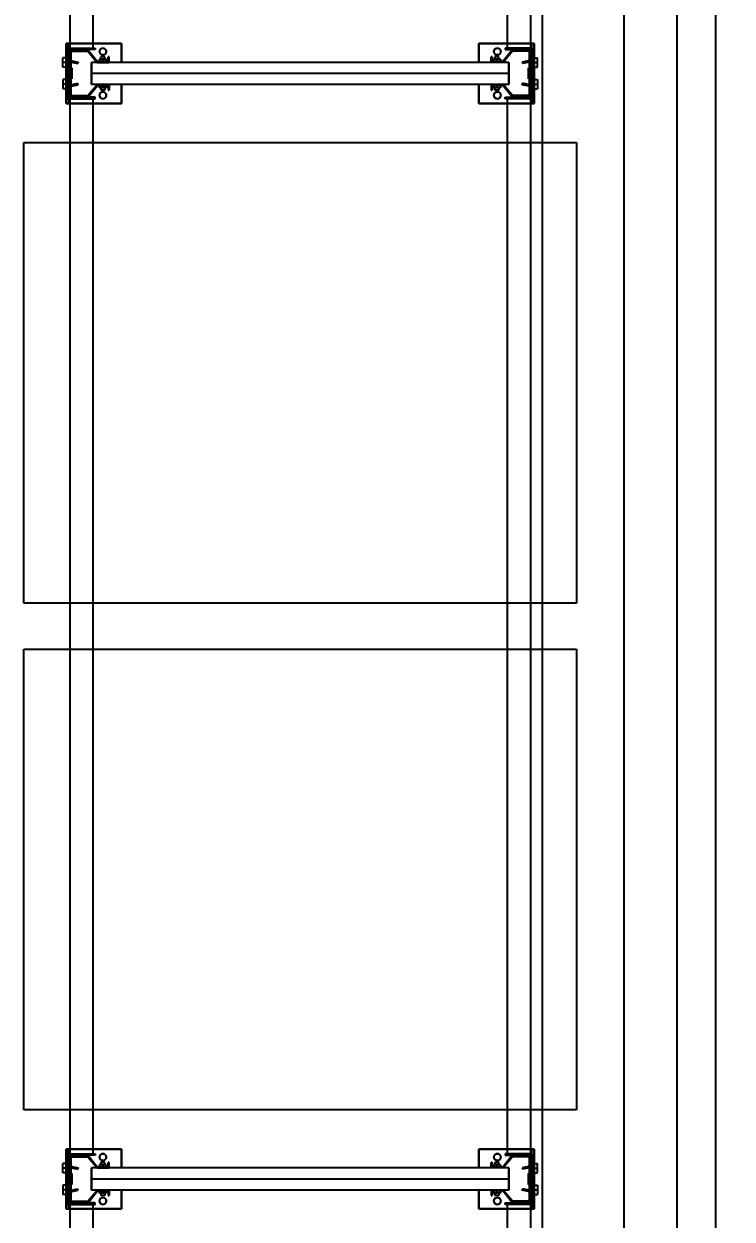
# Model space of a CAD drawing. Header units: metres. Extents: x 0 to 8715937, y -236336 to 216.
# Drawn here: x 169.522 to 171.06, y 58.611 to 61.206 of the extents above; entities that cross this region are included whole.
import ezdxf

# ---------------------------------------------------------------- set-up
doc = ezdxf.new("R2010")
doc.units = ezdxf.units.M
doc.header["$MEASUREMENT"] = 0
doc.header["$PDMODE"] = 3
doc.linetypes.add('ACAD_ISO10W100', pattern=[18, 12, -3, 0, -3])
for name, color, linetype in [('0-BLOCK-ARQUITECTURA', 7, 'Continuous'), ('0-BLOCK-EQUIPAMIENTO', 7, 'Continuous'), ('0-BLOCK-ESTRUCTURA', 7, 'Continuous'), ('AAA BAST', 5, 'Continuous'), ('AAA COTAS', 7, 'Continuous'), ('AAA LARG', 1, 'Continuous'), ('AAA PALLETS', 7, 'Continuous'), ('COTAS INTERIORES', 2, 'Continuous'), ('EJES', 251, 'ACAD_ISO10W100'), ('MURO', 4, 'Continuous')]:
    doc.layers.add(name, color=color, linetype=linetype)
doc.styles.add('AR', font='arial.ttf')
doc.dimstyles.new('CotaLoc0', dxfattribs={"dimtxt": 0.23, "dimasz": 0.18, "dimexe": 0.12, "dimexo": 0.37, "dimgap": 0.07, "dimtad": 1, "dimzin": 0, "dimdsep": 46, "dimtxsty": 'AR', "dimcen": 0.9, "dimclrd": 251, "dimclre": 251, "dimadec": 0, "dimazin": 0, "dimtfac": 1, "dimtofl": 0, "dimtmove": 1, "dimatfit": 3, "dimfxl": 0.18, "dimtolj": 1, "dimtzin": 0, "dimarcsym": 1})

# ---------------------------------------------------------------- blocks, each defined once
blk = doc.blocks.new('DPM-ARQUITECTURA')
at = {"layer": 'MURO', "ltscale": 0.1}
for p, q in [((83.1051, 69.1584), (83.1051, 48.0293)), ((83.3051, 52.2293), (83.3051, 69.1584))]:
    blk.add_line(p, q, dxfattribs=at)
blk = doc.blocks.new('DPM-ESTRUCTURA')
at = {"layer": 'EJES', "ltscale": 0.4}
blk.add_line((82.9278, 113.1801), (82.9278, 41.5801), dxfattribs=at)
blk = doc.blocks.new('1A MODULO SIMPLE')
at = {"layer": 'AAA BAST'}
for points in [[(-2.1307, 1.015), (-2.1307, 1.017), (-2.1407, 1.017), (-2.1407, 1.04), (-2.1167, 1.06), (-2.1167, 1.1), (-2.1567, 1.1), (-2.1567, 1.098), (-2.1767, 1.098), (-2.1767, 1.1), (-2.2167, 1.1), (-2.2167, 1.06), (-2.1927, 1.04), (-2.1927, 1.017), (-2.2027, 1.017), (-2.2027, 1.015), (-2.1907, 1.015), (-2.1907, 1.0409), (-2.2147, 1.0609), (-2.2147, 1.098), (-2.1787, 1.098), (-2.1787, 1.096), (-2.1547, 1.096), (-2.1547, 1.098), (-2.1187, 1.098), (-2.1187, 1.0609), (-2.1427, 1.0409), (-2.1427, 1.015)], [(0.1973, 1.015), (0.1973, 1.017), (0.2073, 1.017), (0.2073, 1.04), (0.1833, 1.06), (0.1833, 1.1), (0.2233, 1.1), (0.2233, 1.098), (0.2433, 1.098), (0.2433, 1.1), (0.2833, 1.1), (0.2833, 1.06), (0.2593, 1.04), (0.2593, 1.017), (0.2693, 1.017), (0.2693, 1.015), (0.2573, 1.015), (0.2573, 1.0409), (0.2813, 1.0609), (0.2813, 1.098), (0.2453, 1.098), (0.2453, 1.096), (0.2213, 1.096), (0.2213, 1.098), (0.1853, 1.098), (0.1853, 1.0609), (0.2093, 1.0409), (0.2093, 1.015)], [(-2.1307, 0.185), (-2.1307, 0.183), (-2.1407, 0.183), (-2.1407, 0.16), (-2.1167, 0.14), (-2.1167, 0.1), (-2.1567, 0.1), (-2.1567, 0.102), (-2.1767, 0.102), (-2.1767, 0.1), (-2.2167, 0.1), (-2.2167, 0.14), (-2.1927, 0.16), (-2.1927, 0.183), (-2.2027, 0.183), (-2.2027, 0.185), (-2.1907, 0.185), (-2.1907, 0.1591), (-2.2147, 0.1391), (-2.2147, 0.102), (-2.1787, 0.102), (-2.1787, 0.104), (-2.1547, 0.104), (-2.1547, 0.102), (-2.1187, 0.102), (-2.1187, 0.1391), (-2.1427, 0.1591), (-2.1427, 0.185)], [(0.1973, 0.185), (0.1973, 0.183), (0.2073, 0.183), (0.2073, 0.16), (0.1833, 0.14), (0.1833, 0.1), (0.2233, 0.1), (0.2233, 0.102), (0.2433, 0.102), (0.2433, 0.1), (0.2833, 0.1), (0.2833, 0.14), (0.2593, 0.16), (0.2593, 0.183), (0.2693, 0.183), (0.2693, 0.185), (0.2573, 0.185), (0.2573, 0.1591), (0.2813, 0.1391), (0.2813, 0.102), (0.2453, 0.102), (0.2453, 0.104), (0.2213, 0.104), (0.2213, 0.102), (0.1853, 0.102), (0.1853, 0.1391), (0.2093, 0.1591), (0.2093, 0.185)]]:
    blk.add_hatch(color=251, dxfattribs=at).paths.add_polyline_path(points)
at = {"layer": 'AAA BAST', "color": 251}
for p, q in [((-2.2167, 1.1082), (-2.2317, 1.1082)), ((-2.2317, 1.1082), (-2.2317, 0.9882)), ((-2.2167, 1.1032), (-2.2317, 1.1032)), ((-2.1167, 1.1082), (-2.2167, 1.1082)), ((-2.2167, 1.1082), (-2.2167, 1.1032)), ((-2.2167, 1.1032), (-2.1167, 1.1032)), ((-2.1767, 1.1), (-2.2167, 1.1)), ((-2.2167, 1.1), (-2.2167, 1.06)), ((-2.2147, 1.098), (-2.2147, 1.0609)), ((-2.1787, 1.098), (-2.2147, 1.098)), ((-2.2067, 1.1), (-2.2067, 1.1032)), ((-2.2067, 1.1032), (-2.1737, 1.1032)), ((-2.1802, 1.1152), (-2.2002, 1.1152)), ((-2.2002, 1.1082), (-2.2002, 1.1152)), ((-2.1902, 1.1082), (-2.1902, 1.1152)), ((-2.1802, 1.1082), (-2.1802, 1.1152)), ((-2.1787, 1.098), (-2.1787, 1.096)), ((-2.1547, 1.096), (-2.1787, 1.096)), ((-2.1767, 1.1), (-2.1767, 1.098)), ((-2.1767, 1.1), (-2.1737, 1.1)), ((-2.1567, 1.098), (-2.1767, 1.098)), ((-2.1737, 1.1), (-2.1737, 1.1032)), ((-2.1597, 1.1), (-2.1597, 1.1032)), ((-2.1567, 1.1), (-2.1597, 1.1)), ((-2.1167, 1.1), (-2.1567, 1.1)), ((-2.1567, 1.1), (-2.1567, 1.098)), ((-2.1187, 1.098), (-2.1547, 1.098)), ((-2.1547, 1.098), (-2.1547, 1.096)), ((-2.1532, 1.1152), (-2.1332, 1.1152)), ((-2.1532, 1.1082), (-2.1532, 1.1152)), ((-2.1432, 1.1082), (-2.1432, 1.1152)), ((-2.1332, 1.1082), (-2.1332, 1.1152)), ((-2.1267, 1.1), (-2.1267, 1.1032)), ((-2.1187, 1.098), (-2.1187, 1.0609)), ((-2.1167, 1.1032), (-2.1167, 1.1082)), ((-2.1017, 1.1082), (-2.1167, 1.1082)), ((-2.1167, 1.1032), (-2.1017, 1.1032)), ((-2.1167, 1.1), (-2.1167, 1.06)), ((-2.1017, 0.9882), (-2.1017, 1.1082)), ((0.1683, 0.9882), (0.1683, 1.1082)), ((0.1683, 1.1082), (0.1833, 1.1082)), ((0.1833, 1.1032), (0.1683, 1.1032)), ((0.1833, 1.1032), (0.1833, 1.1082)), ((0.1833, 1.1082), (0.2833, 1.1082)), ((0.2833, 1.1032), (0.1833, 1.1032)), ((0.1833, 1.1), (0.2233, 1.1)), ((0.1833, 1.1), (0.1833, 1.06)), ((0.1853, 1.098), (0.1853, 1.0609)), ((0.1853, 1.098), (0.2213, 1.098)), ((0.1933, 1.1), (0.1933, 1.1032)), ((0.2198, 1.1152), (0.1998, 1.1152)), ((0.1998, 1.1082), (0.1998, 1.1152)), ((0.2098, 1.1082), (0.2098, 1.1152)), ((0.2198, 1.1082), (0.2198, 1.1152)), ((0.2213, 1.098), (0.2213, 1.096)), ((0.2213, 1.096), (0.2453, 1.096)), ((0.2233, 1.1), (0.2233, 1.098)), ((0.2233, 1.1), (0.2263, 1.1)), ((0.2233, 1.098), (0.2433, 1.098)), ((0.2263, 1.1), (0.2263, 1.1032)), ((0.2403, 1.1), (0.2403, 1.1032)), ((0.2733, 1.1032), (0.2403, 1.1032)), ((0.2433, 1.1), (0.2403, 1.1)), ((0.2433, 1.1), (0.2833, 1.1)), ((0.2433, 1.1), (0.2433, 1.098)), ((0.2453, 1.098), (0.2813, 1.098)), ((0.2453, 1.098), (0.2453, 1.096)), ((0.2468, 1.1152), (0.2668, 1.1152)), ((0.2468, 1.1082), (0.2468, 1.1152)), ((0.2568, 1.1082), (0.2568, 1.1152)), ((0.2668, 1.1082), (0.2668, 1.1152)), ((0.2733, 1.1), (0.2733, 1.1032)), ((0.2813, 1.098), (0.2813, 1.0609)), ((0.2833, 1.1082), (0.2833, 1.1032)), ((0.2833, 1.1082), (0.2983, 1.1082)), ((0.2833, 1.1032), (0.2983, 1.1032)), ((0.2833, 1.1), (0.2833, 1.06)), ((0.2983, 1.1082), (0.2983, 0.9882)), ((-2.2167, 1.06), (-2.1927, 1.04)), ((-2.2147, 1.0609), (-2.1907, 1.0409)), ((-2.1927, 1.04), (-2.1927, 1.017)), ((-2.1907, 1.053), (-2.1667, 1.053)), ((-2.1907, 0.147), (-2.1907, 1.053)), ((-2.1907, 1.0409), (-2.1907, 1.015)), ((-2.1667, 1.053), (-2.1427, 1.053)), ((-2.1667, 0.147), (-2.1667, 1.053)), ((-2.1187, 1.0609), (-2.1427, 1.0409)), ((-2.1427, 0.147), (-2.1427, 1.053)), ((-2.1427, 1.0409), (-2.1427, 1.015)), ((-2.1167, 1.06), (-2.1407, 1.04)), ((-2.1407, 1.04), (-2.1407, 1.017)), ((0.1833, 1.06), (0.2073, 1.04)), ((0.1853, 1.0609), (0.2093, 1.0409)), ((0.2073, 1.04), (0.2073, 1.017)), ((0.2333, 1.053), (0.2093, 1.053)), ((0.2093, 0.147), (0.2093, 1.053)), ((0.2093, 1.0409), (0.2093, 1.015)), ((0.2573, 1.053), (0.2333, 1.053)), ((0.2333, 0.147), (0.2333, 1.053)), ((0.2813, 1.0609), (0.2573, 1.0409)), ((0.2573, 0.147), (0.2573, 1.053)), ((0.2573, 1.0409), (0.2573, 1.015)), ((0.2833, 1.06), (0.2593, 1.04)), ((0.2593, 1.04), (0.2593, 1.017)), ((-2.1927, 1.017), (-2.2027, 1.017)), ((-2.2027, 1.017), (-2.2027, 1.015)), ((-2.1907, 1.015), (-2.2027, 1.015)), ((-2.1927, 1.036), (-2.1977, 1.036)), ((-2.1977, 1.021), (-2.1977, 1.036)), ((-2.1927, 1.0285), (-2.1977, 1.0285)), ((-2.1927, 1.021), (-2.1977, 1.021)), ((-2.1427, 1.015), (-2.1307, 1.015)), ((-2.1357, 1.036), (-2.1407, 1.036)), ((-2.1407, 1.021), (-2.1407, 1.036)), ((-2.1357, 1.0285), (-2.1407, 1.0285)), ((-2.1357, 1.021), (-2.1407, 1.021)), ((-2.1407, 1.017), (-2.1307, 1.017)), ((-2.1357, 1.021), (-2.1357, 1.036)), ((-2.1357, 1.0328), (-2.1307, 1.0328)), ((-2.1357, 1.0243), (-2.1307, 1.0243)), ((-2.1307, 1.0243), (-2.1307, 1.0328)), ((-2.1307, 1.015), (-2.1307, 1.017)), ((0.2023, 1.0328), (0.1973, 1.0328)), ((0.1973, 1.0243), (0.1973, 1.0328)), ((0.2023, 1.0243), (0.1973, 1.0243)), ((0.2073, 1.017), (0.1973, 1.017)), ((0.1973, 1.015), (0.1973, 1.017)), ((0.2093, 1.015), (0.1973, 1.015)), ((0.2023, 1.036), (0.2073, 1.036)), ((0.2023, 1.021), (0.2023, 1.036)), ((0.2023, 1.0285), (0.2073, 1.0285)), ((0.2023, 1.021), (0.2073, 1.021)), ((0.2073, 1.021), (0.2073, 1.036)), ((0.2573, 1.015), (0.2693, 1.015)), ((0.2593, 1.036), (0.2643, 1.036)), ((0.2593, 1.0285), (0.2643, 1.0285)), ((0.2593, 1.021), (0.2643, 1.021)), ((0.2593, 1.017), (0.2693, 1.017)), ((0.2643, 1.021), (0.2643, 1.036)), ((0.2693, 1.017), (0.2693, 1.015)), ((-2.2317, 0.9882), (-2.1907, 0.9882)), ((-2.1427, 0.9882), (-2.1017, 0.9882)), ((0.2093, 0.9882), (0.1683, 0.9882)), ((0.2983, 0.9882), (0.2573, 0.9882)), ((-2.2317, 0.0918), (-2.2317, 0.2118)), ((-2.2317, 0.2118), (-2.1907, 0.2118)), ((-2.1427, 0.2118), (-2.1017, 0.2118)), ((-2.1017, 0.2118), (-2.1017, 0.0918)), ((0.2093, 0.2118), (0.1683, 0.2118)), ((0.1683, 0.2118), (0.1683, 0.0918)), ((0.2983, 0.2118), (0.2573, 0.2118)), ((0.2983, 0.0918), (0.2983, 0.2118)), ((-2.1907, 0.185), (-2.2027, 0.185)), ((-2.2027, 0.183), (-2.2027, 0.185)), ((-2.1927, 0.183), (-2.2027, 0.183)), ((-2.1927, 0.16), (-2.1927, 0.183)), ((-2.1907, 0.1591), (-2.1907, 0.185)), ((-2.1427, 0.1591), (-2.1427, 0.185)), ((-2.1427, 0.185), (-2.1307, 0.185)), ((-2.1407, 0.16), (-2.1407, 0.183)), ((-2.1407, 0.183), (-2.1307, 0.183)), ((-2.1307, 0.185), (-2.1307, 0.183)), ((0.2093, 0.185), (0.1973, 0.185)), ((0.1973, 0.185), (0.1973, 0.183)), ((0.2073, 0.183), (0.1973, 0.183)), ((0.2073, 0.16), (0.2073, 0.183)), ((0.2093, 0.1591), (0.2093, 0.185)), ((0.2573, 0.1591), (0.2573, 0.185)), ((0.2573, 0.185), (0.2693, 0.185)), ((0.2593, 0.16), (0.2593, 0.183)), ((0.2593, 0.183), (0.2693, 0.183)), ((0.2693, 0.183), (0.2693, 0.185)), ((-2.2167, 0.14), (-2.1927, 0.16)), ((-2.2147, 0.1391), (-2.1907, 0.1591)), ((-2.1927, 0.1801), (-2.1977, 0.1801)), ((-2.1977, 0.1651), (-2.1977, 0.1801)), ((-2.1927, 0.1726), (-2.1977, 0.1726)), ((-2.1927, 0.1651), (-2.1977, 0.1651)), ((-2.1187, 0.1391), (-2.1427, 0.1591)), ((-2.1357, 0.1801), (-2.1407, 0.1801)), ((-2.1407, 0.1651), (-2.1407, 0.1801)), ((-2.1357, 0.1726), (-2.1407, 0.1726)), ((-2.1357, 0.1651), (-2.1407, 0.1651)), ((-2.1167, 0.14), (-2.1407, 0.16)), ((-2.1357, 0.1651), (-2.1357, 0.1801)), ((-2.1357, 0.1768), (-2.1307, 0.1768)), ((-2.1357, 0.1683), (-2.1307, 0.1683)), ((-2.1307, 0.1683), (-2.1307, 0.1768)), ((0.1833, 0.14), (0.2073, 0.16)), ((0.1853, 0.1391), (0.2093, 0.1591)), ((0.2023, 0.1768), (0.1973, 0.1768)), ((0.1973, 0.1683), (0.1973, 0.1768)), ((0.2023, 0.1683), (0.1973, 0.1683)), ((0.2023, 0.1801), (0.2073, 0.1801)), ((0.2023, 0.1651), (0.2023, 0.1801)), ((0.2023, 0.1726), (0.2073, 0.1726)), ((0.2023, 0.1651), (0.2073, 0.1651)), ((0.2073, 0.1651), (0.2073, 0.1801)), ((0.2813, 0.1391), (0.2573, 0.1591)), ((0.2593, 0.1801), (0.2643, 0.1801)), ((0.2593, 0.1726), (0.2643, 0.1726)), ((0.2593, 0.1651), (0.2643, 0.1651)), ((0.2833, 0.14), (0.2593, 0.16)), ((0.2643, 0.1651), (0.2643, 0.1801)), ((-2.2167, 0.1), (-2.2167, 0.14)), ((-2.2147, 0.102), (-2.2147, 0.1391)), ((-2.1907, 0.147), (-2.1667, 0.147)), ((-2.1667, 0.147), (-2.1427, 0.147)), ((-2.1187, 0.102), (-2.1187, 0.1391)), ((-2.1167, 0.1), (-2.1167, 0.14)), ((0.1833, 0.1), (0.1833, 0.14)), ((0.1853, 0.102), (0.1853, 0.1391)), ((0.2333, 0.147), (0.2093, 0.147)), ((0.2573, 0.147), (0.2333, 0.147)), ((0.2813, 0.102), (0.2813, 0.1391)), ((0.2833, 0.1), (0.2833, 0.14)), ((-2.1787, 0.102), (-2.1787, 0.104)), ((-2.1547, 0.104), (-2.1787, 0.104)), ((-2.1547, 0.102), (-2.1547, 0.104)), ((0.2213, 0.102), (0.2213, 0.104)), ((0.2213, 0.104), (0.2453, 0.104)), ((0.2453, 0.102), (0.2453, 0.104)), ((-2.2167, 0.0968), (-2.2317, 0.0968)), ((-2.2167, 0.0918), (-2.2317, 0.0918)), ((-2.1767, 0.1), (-2.2167, 0.1)), ((-2.2167, 0.0968), (-2.1167, 0.0968)), ((-2.2167, 0.0918), (-2.2167, 0.0968)), ((-2.1167, 0.0918), (-2.2167, 0.0918)), ((-2.1787, 0.102), (-2.2147, 0.102)), ((-2.2067, 0.1), (-2.2067, 0.0968)), ((-2.2067, 0.0968), (-2.1737, 0.0968)), ((-2.2002, 0.0918), (-2.2002, 0.0848)), ((-2.1802, 0.0848), (-2.2002, 0.0848)), ((-2.1902, 0.0918), (-2.1902, 0.0848)), ((-2.1802, 0.0918), (-2.1802, 0.0848)), ((-2.1567, 0.102), (-2.1767, 0.102)), ((-2.1767, 0.1), (-2.1767, 0.102)), ((-2.1767, 0.1), (-2.1737, 0.1)), ((-2.1737, 0.1), (-2.1737, 0.0968)), ((-2.1597, 0.1), (-2.1597, 0.0968)), ((-2.1567, 0.1), (-2.1597, 0.1)), ((-2.1567, 0.1), (-2.1567, 0.102)), ((-2.1167, 0.1), (-2.1567, 0.1)), ((-2.1187, 0.102), (-2.1547, 0.102)), ((-2.1532, 0.0918), (-2.1532, 0.0848)), ((-2.1532, 0.0848), (-2.1332, 0.0848)), ((-2.1432, 0.0918), (-2.1432, 0.0848)), ((-2.1332, 0.0918), (-2.1332, 0.0848)), ((-2.1267, 0.1), (-2.1267, 0.0968)), ((-2.1167, 0.0968), (-2.1167, 0.0918)), ((-2.1167, 0.0968), (-2.1017, 0.0968)), ((-2.1017, 0.0918), (-2.1167, 0.0918)), ((0.1833, 0.0968), (0.1683, 0.0968)), ((0.1683, 0.0918), (0.1833, 0.0918)), ((0.1833, 0.1), (0.2233, 0.1)), ((0.2833, 0.0968), (0.1833, 0.0968)), ((0.1833, 0.0968), (0.1833, 0.0918)), ((0.1833, 0.0918), (0.2833, 0.0918)), ((0.1853, 0.102), (0.2213, 0.102)), ((0.1933, 0.1), (0.1933, 0.0968)), ((0.1998, 0.0918), (0.1998, 0.0848)), ((0.2198, 0.0848), (0.1998, 0.0848)), ((0.2098, 0.0918), (0.2098, 0.0848)), ((0.2198, 0.0918), (0.2198, 0.0848)), ((0.2233, 0.102), (0.2433, 0.102)), ((0.2233, 0.1), (0.2233, 0.102)), ((0.2233, 0.1), (0.2263, 0.1)), ((0.2263, 0.1), (0.2263, 0.0968)), ((0.2403, 0.1), (0.2403, 0.0968)), ((0.2433, 0.1), (0.2403, 0.1)), ((0.2733, 0.0968), (0.2403, 0.0968)), ((0.2433, 0.1), (0.2433, 0.102)), ((0.2433, 0.1), (0.2833, 0.1)), ((0.2453, 0.102), (0.2813, 0.102)), ((0.2468, 0.0918), (0.2468, 0.0848)), ((0.2468, 0.0848), (0.2668, 0.0848)), ((0.2568, 0.0918), (0.2568, 0.0848)), ((0.2668, 0.0918), (0.2668, 0.0848)), ((0.2733, 0.1), (0.2733, 0.0968)), ((0.2833, 0.0918), (0.2833, 0.0968)), ((0.2833, 0.0968), (0.2983, 0.0968)), ((0.2833, 0.0918), (0.2983, 0.0918))]:
    blk.add_line(p, q, dxfattribs=at)
for centre in [(-2.2141, 1.0285), (-2.1192, 1.0285), (0.1859, 1.0285), (0.2808, 1.0285), (-2.2141, 0.1715), (-2.1192, 0.1715), (0.1859, 0.1715), (0.2808, 0.1715)]:
    blk.add_circle(centre, 0.0075, dxfattribs=at)
at = {"layer": 'AAA LARG', "color": 251}
for p, q in [((-2.1407, 1.105), (-2.1454, 1.0829)), ((-2.1381, 1.1018), (-2.1422, 1.0822)), ((-2.1407, 1.105), (-2.1117, 1.105)), ((-2.1149, 1.1018), (-2.1381, 1.1018)), ((-2.1149, 1.045), (-2.1149, 1.1018)), ((-2.1117, 1.105), (-2.1117, 1.045)), ((-2.1117, 1.1), (0.1783, 1.1)), ((0.2073, 1.105), (0.1783, 1.105)), ((0.1783, 1.105), (0.1783, 1.045)), ((0.1815, 1.045), (0.1815, 1.1018)), ((0.1815, 1.1018), (0.2047, 1.1018)), ((0.2047, 1.1018), (0.2089, 1.0822)), ((0.2073, 1.105), (0.212, 1.0829)), ((-2.1422, 1.0822), (-2.1454, 1.0829)), ((0.2089, 1.0822), (0.212, 1.0829)), ((-2.1117, 1.045), (-2.1149, 1.045)), ((-2.1117, 1.05), (0.1783, 1.05)), ((0.1783, 1.045), (0.1815, 1.045)), ((-2.1117, 0.155), (-2.1149, 0.155)), ((-2.1149, 0.155), (-2.1149, 0.0982)), ((-2.1117, 0.095), (-2.1117, 0.155)), ((-2.1117, 0.15), (0.1783, 0.15)), ((0.1783, 0.095), (0.1783, 0.155)), ((0.1783, 0.155), (0.1815, 0.155)), ((0.1815, 0.155), (0.1815, 0.0982)), ((-2.1422, 0.1178), (-2.1454, 0.1171)), ((-2.1407, 0.095), (-2.1454, 0.1171)), ((-2.1381, 0.0982), (-2.1422, 0.1178)), ((0.2047, 0.0982), (0.2089, 0.1178)), ((0.2073, 0.095), (0.212, 0.1171)), ((0.2089, 0.1178), (0.212, 0.1171)), ((-2.1407, 0.095), (-2.1117, 0.095)), ((-2.1149, 0.0982), (-2.1381, 0.0982)), ((-2.1117, 0.1), (0.1783, 0.1)), ((0.2073, 0.095), (0.1783, 0.095)), ((0.1815, 0.0982), (0.2047, 0.0982))]:
    blk.add_line(p, q, dxfattribs=at)
at = {"layer": 'AAA PALLETS', "color": 251, "ltscale": 0.21}
for p, q in [((-1.0167, 1.2), (-2.0167, 1.2)), ((-2.0167, 1.2), (-2.0167, 0)), ((-1.0167, 0), (-1.0167, 1.2)), ((0.0833, 1.2), (-0.9167, 1.2)), ((-0.9167, 1.2), (-0.9167, 0)), ((0.0833, 0), (0.0833, 1.2)), ((-2.0167, 0), (-1.0167, 0)), ((-0.9167, 0), (0.0833, 0))]:
    blk.add_line(p, q, dxfattribs=at)
blk = doc.blocks.new('DPM-EQUIPAMIENTO')
at = {"layer": 'AAA COTAS', "ltscale": 0.21, "xscale": -1, "rotation": 90}
for p in [(83.0019, 61.3316), (83.0019, 58.9316), (83.0019, 56.5316)]:
    blk.add_blockref('1A MODULO SIMPLE', p, dxfattribs=at)
blk = doc.blocks.new('*D154')
at = {"layer": 'COTAS INTERIORES', "color": 251, "lineweight": -2, "ltscale": 0.1, "transparency": 16777216}
for p, q in [((170.9401, 83.5084), (171.0601, 83.5084)), ((170.9401, 83.3284), (170.9401, 48.0093)), ((170.9401, 47.8293), (171.0601, 47.8293))]:
    blk.add_line(p, q, dxfattribs=at)
at = {"layer": 'COTAS INTERIORES', "color": 251, "ltscale": 0.1, "transparency": 16777216}
for points in [[(170.9101, 83.3284), (170.9701, 83.3284), (170.9401, 83.5084)], [(170.9101, 48.0093), (170.9701, 48.0093), (170.9401, 47.8293)]]:
    blk.add_solid(points, dxfattribs=at)
at = {"layer": 'Defpoints', "color": 0, "ltscale": 0.1, "transparency": 16777216}
for p in [(170.8251, 83.5084), (170.8251, 47.8293), (170.9401, 47.8293)]:
    blk.add_point(p, dxfattribs=at)
at = {"layer": 'COTAS INTERIORES', "color": 0, "ltscale": 0.1, "transparency": 16777216, "insert": (170.7526, 65.6688), "char_height": 0.23, "attachment_point": 5, "rotation": 90, "style": 'AR'}
blk.add_mtext('\\A1;35.68', dxfattribs=at)

msp = doc.modelspace()

# ---------------------------------------------------------------- hatches: boundary and pattern name
at = {"layer": 'AAA BAST'}
for points in [[(169.7069, 61.0623), (169.7049, 61.0623), (169.7049, 61.0723), (169.6819, 61.0723), (169.6619, 61.0483), (169.6219, 61.0483), (169.6219, 61.0883), (169.6239, 61.0883), (169.6239, 61.1083), (169.6219, 61.1083), (169.6219, 61.1483), (169.6619, 61.1483), (169.6819, 61.1243), (169.7049, 61.1243), (169.7049, 61.1343), (169.7069, 61.1343), (169.7069, 61.1223), (169.6809, 61.1223), (169.6609, 61.1463), (169.6239, 61.1463), (169.6239, 61.1103), (169.6259, 61.1103), (169.6259, 61.0863), (169.6239, 61.0863), (169.6239, 61.0503), (169.6609, 61.0503), (169.6809, 61.0743), (169.7069, 61.0743)], [(169.7069, 61.1343), (169.7049, 61.1343), (169.7049, 61.1243), (169.6819, 61.1243), (169.6619, 61.1483), (169.6219, 61.1483), (169.6219, 61.1083), (169.6239, 61.1083), (169.6239, 61.0883), (169.6219, 61.0883), (169.6219, 61.0483), (169.6619, 61.0483), (169.6819, 61.0723), (169.7049, 61.0723), (169.7049, 61.0623), (169.7069, 61.0623), (169.7069, 61.0743), (169.6809, 61.0743), (169.6609, 61.0503), (169.6239, 61.0503), (169.6239, 61.0863), (169.6259, 61.0863), (169.6259, 61.1103), (169.6239, 61.1103), (169.6239, 61.1463), (169.6609, 61.1463), (169.6809, 61.1223), (169.7069, 61.1223)], [(170.5369, 61.0623), (170.5389, 61.0623), (170.5389, 61.0723), (170.5619, 61.0723), (170.5819, 61.0483), (170.6219, 61.0483), (170.6219, 61.0883), (170.6199, 61.0883), (170.6199, 61.1083), (170.6219, 61.1083), (170.6219, 61.1483), (170.5819, 61.1483), (170.5619, 61.1243), (170.5389, 61.1243), (170.5389, 61.1343), (170.5369, 61.1343), (170.5369, 61.1223), (170.5628, 61.1223), (170.5828, 61.1463), (170.6199, 61.1463), (170.6199, 61.1103), (170.6179, 61.1103), (170.6179, 61.0863), (170.6199, 61.0863), (170.6199, 61.0503), (170.5828, 61.0503), (170.5628, 61.0743), (170.5369, 61.0743)], [(170.5369, 61.1343), (170.5389, 61.1343), (170.5389, 61.1243), (170.5619, 61.1243), (170.5819, 61.1483), (170.6219, 61.1483), (170.6219, 61.1083), (170.6199, 61.1083), (170.6199, 61.0883), (170.6219, 61.0883), (170.6219, 61.0483), (170.5819, 61.0483), (170.5619, 61.0723), (170.5389, 61.0723), (170.5389, 61.0623), (170.5369, 61.0623), (170.5369, 61.0743), (170.5628, 61.0743), (170.5828, 61.0503), (170.6199, 61.0503), (170.6199, 61.0863), (170.6179, 61.0863), (170.6179, 61.1103), (170.6199, 61.1103), (170.6199, 61.1463), (170.5828, 61.1463), (170.5628, 61.1223), (170.5369, 61.1223)], [(169.7069, 58.7343), (169.7049, 58.7343), (169.7049, 58.7243), (169.6819, 58.7243), (169.6619, 58.7483), (169.6219, 58.7483), (169.6219, 58.7083), (169.6239, 58.7083), (169.6239, 58.6883), (169.6219, 58.6883), (169.6219, 58.6483), (169.6619, 58.6483), (169.6819, 58.6723), (169.7049, 58.6723), (169.7049, 58.6623), (169.7069, 58.6623), (169.7069, 58.6743), (169.6809, 58.6743), (169.6609, 58.6503), (169.6239, 58.6503), (169.6239, 58.6863), (169.6259, 58.6863), (169.6259, 58.7103), (169.6239, 58.7103), (169.6239, 58.7463), (169.6609, 58.7463), (169.6809, 58.7223), (169.7069, 58.7223)], [(170.5369, 58.7343), (170.5389, 58.7343), (170.5389, 58.7243), (170.5619, 58.7243), (170.5819, 58.7483), (170.6219, 58.7483), (170.6219, 58.7083), (170.6199, 58.7083), (170.6199, 58.6883), (170.6219, 58.6883), (170.6219, 58.6483), (170.5819, 58.6483), (170.5619, 58.6723), (170.5389, 58.6723), (170.5389, 58.6623), (170.5369, 58.6623), (170.5369, 58.6743), (170.5628, 58.6743), (170.5828, 58.6503), (170.6199, 58.6503), (170.6199, 58.6863), (170.6179, 58.6863), (170.6179, 58.7103), (170.6199, 58.7103), (170.6199, 58.7463), (170.5828, 58.7463), (170.5628, 58.7223), (170.5369, 58.7223)]]:
    msp.add_hatch(color=251, dxfattribs=at).paths.add_polyline_path(points)

# ---------------------------------------------------------------- linework, layer by layer
at = {"layer": 'AAA BAST', "color": 251}
for p, q in [((169.6137, 61.1483), (169.6137, 61.1633)), ((169.6137, 61.1633), (169.7337, 61.1633)), ((169.7337, 61.1633), (169.6137, 61.1633)), ((169.6137, 61.1633), (169.6137, 61.1483)), ((169.6187, 61.1483), (169.6187, 61.1633)), ((169.6187, 61.1483), (169.6187, 61.1633)), ((169.7337, 61.1633), (169.7337, 61.1223)), ((169.7337, 61.1223), (169.7337, 61.1633)), ((170.6301, 61.1633), (170.5101, 61.1633)), ((170.5101, 61.1633), (170.5101, 61.1223)), ((170.5101, 61.1223), (170.5101, 61.1633)), ((170.5101, 61.1633), (170.6301, 61.1633)), ((170.6251, 61.1483), (170.6251, 61.1633)), ((170.6251, 61.1483), (170.6251, 61.1633)), ((170.6301, 61.1483), (170.6301, 61.1633)), ((170.6301, 61.1633), (170.6301, 61.1483)), ((169.6067, 61.1118), (169.6067, 61.1318)), ((169.6137, 61.1318), (169.6067, 61.1318)), ((169.6067, 61.1118), (169.6067, 61.1318)), ((169.6137, 61.1318), (169.6067, 61.1318)), ((169.6137, 61.0483), (169.6137, 61.1483)), ((169.6137, 61.1483), (169.6187, 61.1483)), ((169.6187, 61.1483), (169.6137, 61.1483)), ((169.6137, 61.1483), (169.6137, 61.0483)), ((169.6187, 61.1483), (169.6187, 61.0483)), ((169.6187, 61.0483), (169.6187, 61.1483)), ((169.6219, 61.1383), (169.6187, 61.1383)), ((169.6187, 61.1383), (169.6187, 61.1053)), ((169.6219, 61.1383), (169.6187, 61.1383)), ((169.6219, 61.1083), (169.6219, 61.1483)), ((169.6219, 61.1483), (169.6619, 61.1483)), ((169.6219, 61.1483), (169.6219, 61.1083)), ((169.6219, 61.1483), (169.6619, 61.1483)), ((169.6239, 61.1463), (169.6609, 61.1463)), ((169.6239, 61.1103), (169.6239, 61.1463)), ((169.6239, 61.1463), (169.6609, 61.1463)), ((169.6239, 61.1463), (169.6239, 61.1103)), ((169.6609, 61.1463), (169.6809, 61.1223)), ((169.6609, 61.1463), (169.6809, 61.1223)), ((169.6619, 61.1483), (169.6819, 61.1243)), ((169.6619, 61.1483), (169.6819, 61.1243)), ((169.6859, 61.1243), (169.6859, 61.1293)), ((169.7009, 61.1293), (169.6859, 61.1293)), ((169.6859, 61.1293), (169.6859, 61.1243)), ((169.7009, 61.1293), (169.6859, 61.1293)), ((169.6891, 61.1293), (169.6891, 61.1343)), ((169.6976, 61.1343), (169.6891, 61.1343)), ((169.6934, 61.1243), (169.6934, 61.1293)), ((169.6934, 61.1293), (169.6934, 61.1243)), ((169.6976, 61.1293), (169.6976, 61.1343)), ((169.7009, 61.1243), (169.7009, 61.1293)), ((169.7009, 61.1293), (169.7009, 61.1243)), ((169.7049, 61.1243), (169.7049, 61.1343)), ((169.7049, 61.1343), (169.7069, 61.1343)), ((169.7049, 61.1243), (169.7049, 61.1343)), ((169.7069, 61.1343), (169.7049, 61.1343)), ((169.7069, 61.1223), (169.7069, 61.1343)), ((169.7069, 61.1223), (169.7069, 61.1343)), ((170.5369, 61.1223), (170.5369, 61.1343)), ((170.5389, 61.1343), (170.5369, 61.1343)), ((170.5369, 61.1223), (170.5369, 61.1343)), ((170.5369, 61.1343), (170.5389, 61.1343)), ((170.5389, 61.1243), (170.5389, 61.1343)), ((170.5389, 61.1243), (170.5389, 61.1343)), ((170.5418, 61.1243), (170.5418, 61.1293)), ((170.5568, 61.1293), (170.5418, 61.1293)), ((170.5418, 61.1293), (170.5418, 61.1243)), ((170.5568, 61.1293), (170.5418, 61.1293)), ((170.5451, 61.1293), (170.5451, 61.1343)), ((170.5536, 61.1343), (170.5451, 61.1343)), ((170.5493, 61.1243), (170.5493, 61.1293)), ((170.5493, 61.1293), (170.5493, 61.1243)), ((170.5536, 61.1293), (170.5536, 61.1343)), ((170.5568, 61.1243), (170.5568, 61.1293)), ((170.5568, 61.1293), (170.5568, 61.1243)), ((170.5819, 61.1483), (170.5619, 61.1243)), ((170.5819, 61.1483), (170.5619, 61.1243)), ((170.5828, 61.1463), (170.5628, 61.1223)), ((170.5828, 61.1463), (170.5628, 61.1223)), ((170.6219, 61.1483), (170.5819, 61.1483)), ((170.6219, 61.1483), (170.5819, 61.1483)), ((170.6199, 61.1463), (170.5828, 61.1463)), ((170.6199, 61.1463), (170.5828, 61.1463)), ((170.6199, 61.1103), (170.6199, 61.1463)), ((170.6199, 61.1463), (170.6199, 61.1103)), ((170.6219, 61.1083), (170.6219, 61.1483)), ((170.6219, 61.1483), (170.6219, 61.1083)), ((170.6219, 61.1383), (170.6251, 61.1383)), ((170.6219, 61.1383), (170.6251, 61.1383)), ((170.6251, 61.1483), (170.6251, 61.0483)), ((170.6301, 61.1483), (170.6251, 61.1483)), ((170.6251, 61.0483), (170.6251, 61.1483)), ((170.6251, 61.1483), (170.6301, 61.1483)), ((170.6251, 61.1383), (170.6251, 61.1053)), ((170.6301, 61.0483), (170.6301, 61.1483)), ((170.6301, 61.1483), (170.6301, 61.0483)), ((170.6301, 61.1318), (170.6371, 61.1318)), ((170.6301, 61.1318), (170.6371, 61.1318)), ((170.6371, 61.1118), (170.6371, 61.1318)), ((170.6371, 61.1118), (170.6371, 61.1318)), ((169.6137, 61.1218), (169.6067, 61.1218)), ((169.6137, 61.1218), (169.6067, 61.1218)), ((169.6137, 61.1118), (169.6067, 61.1118)), ((169.6137, 61.1118), (169.6067, 61.1118)), ((169.6219, 61.1053), (169.6187, 61.1053)), ((169.6219, 61.1053), (169.6187, 61.1053)), ((169.6219, 61.1083), (169.6239, 61.1083)), ((169.6219, 61.1083), (169.6219, 61.1053)), ((169.6219, 61.1083), (169.6239, 61.1083)), ((169.6219, 61.1083), (169.6219, 61.1053)), ((169.6239, 61.1103), (169.6259, 61.1103)), ((169.6239, 61.1103), (169.6259, 61.1103)), ((169.6239, 61.0883), (169.6239, 61.1083)), ((169.6239, 61.1083), (169.6239, 61.0883)), ((169.6259, 61.0863), (169.6259, 61.1103)), ((169.6259, 61.1103), (169.6259, 61.0863)), ((169.6689, 61.1223), (169.6689, 61.0983)), ((170.5749, 61.1223), (169.6689, 61.1223)), ((169.6689, 61.0983), (169.6689, 61.1223)), ((170.5749, 61.1223), (169.6689, 61.1223)), ((169.6809, 61.1223), (169.7069, 61.1223)), ((169.6809, 61.1223), (169.7069, 61.1223)), ((169.6819, 61.1243), (169.7049, 61.1243)), ((169.6819, 61.1243), (169.7049, 61.1243)), ((169.7009, 61.1243), (169.6859, 61.1243)), ((170.5628, 61.1223), (170.5369, 61.1223)), ((170.5628, 61.1223), (170.5369, 61.1223)), ((170.5619, 61.1243), (170.5389, 61.1243)), ((170.5619, 61.1243), (170.5389, 61.1243)), ((170.5568, 61.1243), (170.5418, 61.1243)), ((170.5749, 61.1223), (170.5749, 61.0983)), ((170.5749, 61.0983), (170.5749, 61.1223)), ((170.6199, 61.1103), (170.6179, 61.1103)), ((170.6179, 61.0863), (170.6179, 61.1103)), ((170.6199, 61.1103), (170.6179, 61.1103)), ((170.6179, 61.1103), (170.6179, 61.0863)), ((170.6199, 61.0883), (170.6199, 61.1083)), ((170.6219, 61.1083), (170.6199, 61.1083)), ((170.6199, 61.1083), (170.6199, 61.0883)), ((170.6219, 61.1083), (170.6199, 61.1083)), ((170.6219, 61.1083), (170.6219, 61.1053)), ((170.6219, 61.1083), (170.6219, 61.1053)), ((170.6219, 61.1053), (170.6251, 61.1053)), ((170.6219, 61.1053), (170.6251, 61.1053)), ((170.6301, 61.1218), (170.6371, 61.1218)), ((170.6301, 61.1218), (170.6371, 61.1218)), ((170.6301, 61.1118), (170.6371, 61.1118)), ((170.6301, 61.1118), (170.6371, 61.1118)), ((169.6067, 61.0848), (169.6067, 61.0648)), ((169.6137, 61.0848), (169.6067, 61.0848)), ((169.6067, 61.0848), (169.6067, 61.0648)), ((169.6137, 61.0848), (169.6067, 61.0848)), ((169.6219, 61.0913), (169.6187, 61.0913)), ((169.6219, 61.0913), (169.6187, 61.0913)), ((169.6187, 61.0583), (169.6187, 61.0913)), ((169.6219, 61.0883), (169.6219, 61.0913)), ((169.6219, 61.0883), (169.6219, 61.0913)), ((169.6219, 61.0483), (169.6219, 61.0883)), ((169.6219, 61.0883), (169.6239, 61.0883)), ((169.6219, 61.0883), (169.6219, 61.0483)), ((169.6219, 61.0883), (169.6239, 61.0883)), ((169.6239, 61.0503), (169.6239, 61.0863)), ((169.6239, 61.0863), (169.6259, 61.0863)), ((169.6239, 61.0863), (169.6239, 61.0503)), ((169.6239, 61.0863), (169.6259, 61.0863)), ((169.6689, 61.0983), (169.6689, 61.0743)), ((170.5749, 61.0983), (169.6689, 61.0983)), ((169.6689, 61.0743), (169.6689, 61.0983)), ((170.5749, 61.0983), (169.6689, 61.0983)), ((170.5749, 61.0983), (170.5749, 61.0743)), ((170.5749, 61.0743), (170.5749, 61.0983)), ((170.6199, 61.0863), (170.6179, 61.0863)), ((170.6199, 61.0863), (170.6179, 61.0863)), ((170.6219, 61.0883), (170.6199, 61.0883)), ((170.6219, 61.0883), (170.6199, 61.0883)), ((170.6199, 61.0503), (170.6199, 61.0863)), ((170.6199, 61.0863), (170.6199, 61.0503)), ((170.6219, 61.0913), (170.6251, 61.0913)), ((170.6219, 61.0883), (170.6219, 61.0913)), ((170.6219, 61.0913), (170.6251, 61.0913)), ((170.6219, 61.0883), (170.6219, 61.0913)), ((170.6219, 61.0483), (170.6219, 61.0883)), ((170.6219, 61.0883), (170.6219, 61.0483)), ((170.6251, 61.0583), (170.6251, 61.0913)), ((170.6301, 61.0848), (170.6371, 61.0848)), ((170.6301, 61.0848), (170.6371, 61.0848)), ((170.6371, 61.0848), (170.6371, 61.0648)), ((170.6371, 61.0848), (170.6371, 61.0648)), ((169.6137, 61.0748), (169.6067, 61.0748)), ((169.6137, 61.0748), (169.6067, 61.0748)), ((169.6137, 61.0648), (169.6067, 61.0648)), ((169.6137, 61.0648), (169.6067, 61.0648)), ((169.6219, 61.0583), (169.6187, 61.0583)), ((169.6219, 61.0583), (169.6187, 61.0583)), ((169.6239, 61.0503), (169.6609, 61.0503)), ((169.6239, 61.0503), (169.6609, 61.0503)), ((169.6609, 61.0503), (169.6809, 61.0743)), ((169.6609, 61.0503), (169.6809, 61.0743)), ((169.6619, 61.0483), (169.6819, 61.0723)), ((169.6619, 61.0483), (169.6819, 61.0723)), ((170.5749, 61.0743), (169.6689, 61.0743)), ((170.5749, 61.0743), (169.6689, 61.0743)), ((169.6809, 61.0743), (169.7069, 61.0743)), ((169.6809, 61.0743), (169.7069, 61.0743)), ((169.6819, 61.0723), (169.7049, 61.0723)), ((169.6819, 61.0723), (169.7049, 61.0723)), ((169.6859, 61.0673), (169.6859, 61.0723)), ((169.7009, 61.0723), (169.6859, 61.0723)), ((169.6859, 61.0723), (169.6859, 61.0673)), ((169.7009, 61.0673), (169.6859, 61.0673)), ((169.7009, 61.0673), (169.6859, 61.0673)), ((169.6891, 61.0673), (169.6891, 61.0623)), ((169.6976, 61.0623), (169.6891, 61.0623)), ((169.6934, 61.0673), (169.6934, 61.0723)), ((169.6934, 61.0723), (169.6934, 61.0673)), ((169.6976, 61.0673), (169.6976, 61.0623)), ((169.7009, 61.0673), (169.7009, 61.0723)), ((169.7009, 61.0723), (169.7009, 61.0673)), ((169.7049, 61.0723), (169.7049, 61.0623)), ((169.7049, 61.0723), (169.7049, 61.0623)), ((169.7069, 61.0623), (169.7049, 61.0623)), ((169.7049, 61.0623), (169.7069, 61.0623)), ((169.7069, 61.0743), (169.7069, 61.0623)), ((169.7069, 61.0743), (169.7069, 61.0623)), ((169.7337, 61.0743), (169.7337, 61.0333)), ((169.7337, 61.0333), (169.7337, 61.0743)), ((170.5101, 61.0743), (170.5101, 61.0333)), ((170.5101, 61.0333), (170.5101, 61.0743)), ((170.5628, 61.0743), (170.5369, 61.0743)), ((170.5369, 61.0743), (170.5369, 61.0623)), ((170.5628, 61.0743), (170.5369, 61.0743)), ((170.5369, 61.0743), (170.5369, 61.0623)), ((170.5369, 61.0623), (170.5389, 61.0623)), ((170.5389, 61.0623), (170.5369, 61.0623)), ((170.5619, 61.0723), (170.5389, 61.0723)), ((170.5389, 61.0723), (170.5389, 61.0623)), ((170.5619, 61.0723), (170.5389, 61.0723)), ((170.5389, 61.0723), (170.5389, 61.0623)), ((170.5418, 61.0673), (170.5418, 61.0723)), ((170.5568, 61.0723), (170.5418, 61.0723)), ((170.5418, 61.0723), (170.5418, 61.0673)), ((170.5568, 61.0673), (170.5418, 61.0673)), ((170.5568, 61.0673), (170.5418, 61.0673)), ((170.5451, 61.0673), (170.5451, 61.0623)), ((170.5536, 61.0623), (170.5451, 61.0623)), ((170.5493, 61.0673), (170.5493, 61.0723)), ((170.5493, 61.0723), (170.5493, 61.0673)), ((170.5536, 61.0673), (170.5536, 61.0623)), ((170.5568, 61.0673), (170.5568, 61.0723)), ((170.5568, 61.0723), (170.5568, 61.0673)), ((170.5819, 61.0483), (170.5619, 61.0723)), ((170.5819, 61.0483), (170.5619, 61.0723)), ((170.5828, 61.0503), (170.5628, 61.0743)), ((170.5828, 61.0503), (170.5628, 61.0743)), ((170.6199, 61.0503), (170.5828, 61.0503)), ((170.6199, 61.0503), (170.5828, 61.0503)), ((170.6219, 61.0583), (170.6251, 61.0583)), ((170.6219, 61.0583), (170.6251, 61.0583)), ((170.6301, 61.0748), (170.6371, 61.0748)), ((170.6301, 61.0748), (170.6371, 61.0748)), ((170.6301, 61.0648), (170.6371, 61.0648)), ((170.6301, 61.0648), (170.6371, 61.0648)), ((169.6187, 61.0483), (169.6137, 61.0483)), ((169.6137, 61.0333), (169.6137, 61.0483)), ((169.6137, 61.0483), (169.6187, 61.0483)), ((169.6137, 61.0483), (169.6137, 61.0333)), ((169.7337, 61.0333), (169.6137, 61.0333)), ((169.6137, 61.0333), (169.7337, 61.0333)), ((169.6187, 61.0483), (169.6187, 61.0333)), ((169.6187, 61.0483), (169.6187, 61.0333)), ((169.6219, 61.0483), (169.6619, 61.0483)), ((169.6219, 61.0483), (169.6619, 61.0483)), ((170.5101, 61.0333), (170.6301, 61.0333)), ((170.6301, 61.0333), (170.5101, 61.0333)), ((170.6219, 61.0483), (170.5819, 61.0483)), ((170.6219, 61.0483), (170.5819, 61.0483)), ((170.6251, 61.0483), (170.6301, 61.0483)), ((170.6251, 61.0483), (170.6251, 61.0333)), ((170.6301, 61.0483), (170.6251, 61.0483)), ((170.6251, 61.0483), (170.6251, 61.0333)), ((170.6301, 61.0333), (170.6301, 61.0483)), ((170.6301, 61.0483), (170.6301, 61.0333)), ((169.7337, 58.7633), (169.6137, 58.7633)), ((169.6137, 58.7633), (169.6137, 58.7483)), ((169.6187, 58.7483), (169.6137, 58.7483)), ((169.6137, 58.7483), (169.6137, 58.6483)), ((169.6187, 58.7483), (169.6187, 58.7633)), ((169.6187, 58.6483), (169.6187, 58.7483)), ((169.6219, 58.7483), (169.6219, 58.7083)), ((169.6219, 58.7483), (169.6619, 58.7483)), ((169.6239, 58.7463), (169.6609, 58.7463)), ((169.6239, 58.7463), (169.6239, 58.7103)), ((169.6609, 58.7463), (169.6809, 58.7223)), ((169.6619, 58.7483), (169.6819, 58.7243)), ((169.7337, 58.7223), (169.7337, 58.7633)), ((170.5101, 58.7223), (170.5101, 58.7633)), ((170.5101, 58.7633), (170.6301, 58.7633)), ((170.5819, 58.7483), (170.5619, 58.7243)), ((170.5828, 58.7463), (170.5628, 58.7223)), ((170.6219, 58.7483), (170.5819, 58.7483)), ((170.6199, 58.7463), (170.5828, 58.7463)), ((170.6199, 58.7463), (170.6199, 58.7103)), ((170.6219, 58.7483), (170.6219, 58.7083)), ((170.6251, 58.7483), (170.6251, 58.7633)), ((170.6251, 58.6483), (170.6251, 58.7483)), ((170.6251, 58.7483), (170.6301, 58.7483)), ((170.6301, 58.7633), (170.6301, 58.7483)), ((170.6301, 58.7483), (170.6301, 58.6483)), ((169.6067, 58.7118), (169.6067, 58.7318)), ((169.6137, 58.7318), (169.6067, 58.7318)), ((169.6137, 58.7218), (169.6067, 58.7218)), ((169.6219, 58.7383), (169.6187, 58.7383)), ((169.6689, 58.6983), (169.6689, 58.7223)), ((170.5749, 58.7223), (169.6689, 58.7223)), ((169.6809, 58.7223), (169.7069, 58.7223)), ((169.6819, 58.7243), (169.7049, 58.7243)), ((169.6859, 58.7293), (169.6859, 58.7243)), ((169.7009, 58.7293), (169.6859, 58.7293)), ((169.7009, 58.7243), (169.6859, 58.7243)), ((169.6891, 58.7293), (169.6891, 58.7343)), ((169.6976, 58.7343), (169.6891, 58.7343)), ((169.6934, 58.7293), (169.6934, 58.7243)), ((169.6976, 58.7293), (169.6976, 58.7343)), ((169.7009, 58.7293), (169.7009, 58.7243)), ((169.7049, 58.7243), (169.7049, 58.7343)), ((169.7069, 58.7343), (169.7049, 58.7343)), ((169.7069, 58.7223), (169.7069, 58.7343)), ((170.5369, 58.7223), (170.5369, 58.7343)), ((170.5369, 58.7343), (170.5389, 58.7343)), ((170.5628, 58.7223), (170.5369, 58.7223)), ((170.5389, 58.7243), (170.5389, 58.7343)), ((170.5619, 58.7243), (170.5389, 58.7243)), ((170.5418, 58.7293), (170.5418, 58.7243)), ((170.5568, 58.7293), (170.5418, 58.7293)), ((170.5568, 58.7243), (170.5418, 58.7243)), ((170.5451, 58.7293), (170.5451, 58.7343)), ((170.5536, 58.7343), (170.5451, 58.7343)), ((170.5493, 58.7293), (170.5493, 58.7243)), ((170.5536, 58.7293), (170.5536, 58.7343)), ((170.5568, 58.7293), (170.5568, 58.7243)), ((170.5749, 58.6983), (170.5749, 58.7223)), ((170.6219, 58.7383), (170.6251, 58.7383)), ((170.6301, 58.7318), (170.6371, 58.7318)), ((170.6301, 58.7218), (170.6371, 58.7218)), ((170.6371, 58.7118), (170.6371, 58.7318)), ((169.6137, 58.7118), (169.6067, 58.7118)), ((169.6219, 58.7053), (169.6187, 58.7053)), ((169.6219, 58.6913), (169.6187, 58.6913)), ((169.6187, 58.6583), (169.6187, 58.6913)), ((169.6219, 58.7083), (169.6239, 58.7083)), ((169.6219, 58.7083), (169.6219, 58.7053)), ((169.6219, 58.6883), (169.6219, 58.6913)), ((169.6219, 58.6883), (169.6219, 58.6483)), ((169.6219, 58.6883), (169.6239, 58.6883)), ((169.6239, 58.7103), (169.6259, 58.7103)), ((169.6239, 58.7083), (169.6239, 58.6883)), ((169.6259, 58.7103), (169.6259, 58.6863)), ((169.6689, 58.6743), (169.6689, 58.6983)), ((170.5749, 58.6983), (169.6689, 58.6983)), ((170.5749, 58.6743), (170.5749, 58.6983)), ((170.6199, 58.7103), (170.6179, 58.7103)), ((170.6179, 58.7103), (170.6179, 58.6863)), ((170.6199, 58.7083), (170.6199, 58.6883)), ((170.6219, 58.7083), (170.6199, 58.7083)), ((170.6219, 58.6883), (170.6199, 58.6883)), ((170.6219, 58.7083), (170.6219, 58.7053)), ((170.6219, 58.7053), (170.6251, 58.7053)), ((170.6219, 58.6913), (170.6251, 58.6913)), ((170.6219, 58.6883), (170.6219, 58.6913)), ((170.6219, 58.6883), (170.6219, 58.6483)), ((170.6251, 58.6583), (170.6251, 58.6913)), ((170.6301, 58.7118), (170.6371, 58.7118)), ((169.6067, 58.6848), (169.6067, 58.6648)), ((169.6137, 58.6848), (169.6067, 58.6848)), ((169.6137, 58.6748), (169.6067, 58.6748)), ((169.6137, 58.6648), (169.6067, 58.6648)), ((169.6239, 58.6863), (169.6239, 58.6503)), ((169.6239, 58.6863), (169.6259, 58.6863)), ((169.6609, 58.6503), (169.6809, 58.6743)), ((169.6619, 58.6483), (169.6819, 58.6723)), ((170.5749, 58.6743), (169.6689, 58.6743)), ((169.6809, 58.6743), (169.7069, 58.6743)), ((169.6819, 58.6723), (169.7049, 58.6723)), ((169.6859, 58.6723), (169.6859, 58.6673)), ((169.7009, 58.6673), (169.6859, 58.6673)), ((169.6934, 58.6723), (169.6934, 58.6673)), ((169.7009, 58.6723), (169.7009, 58.6673)), ((169.7049, 58.6723), (169.7049, 58.6623)), ((169.7049, 58.6623), (169.7069, 58.6623)), ((169.7069, 58.6743), (169.7069, 58.6623)), ((169.7337, 58.6333), (169.7337, 58.6743)), ((170.5101, 58.6333), (170.5101, 58.6743)), ((170.5628, 58.6743), (170.5369, 58.6743)), ((170.5369, 58.6743), (170.5369, 58.6623)), ((170.5389, 58.6623), (170.5369, 58.6623)), ((170.5619, 58.6723), (170.5389, 58.6723)), ((170.5389, 58.6723), (170.5389, 58.6623)), ((170.5418, 58.6723), (170.5418, 58.6673)), ((170.5568, 58.6673), (170.5418, 58.6673)), ((170.5493, 58.6723), (170.5493, 58.6673)), ((170.5568, 58.6723), (170.5568, 58.6673)), ((170.5819, 58.6483), (170.5619, 58.6723)), ((170.5828, 58.6503), (170.5628, 58.6743)), ((170.6199, 58.6863), (170.6179, 58.6863)), ((170.6199, 58.6863), (170.6199, 58.6503)), ((170.6301, 58.6848), (170.6371, 58.6848)), ((170.6301, 58.6748), (170.6371, 58.6748)), ((170.6301, 58.6648), (170.6371, 58.6648)), ((170.6371, 58.6848), (170.6371, 58.6648)), ((169.6137, 58.6483), (169.6187, 58.6483)), ((169.6137, 58.6483), (169.6137, 58.6333)), ((169.6219, 58.6583), (169.6187, 58.6583)), ((169.6187, 58.6483), (169.6187, 58.6333)), ((169.6219, 58.6483), (169.6619, 58.6483)), ((169.6239, 58.6503), (169.6609, 58.6503)), ((170.6219, 58.6483), (170.5819, 58.6483)), ((170.6199, 58.6503), (170.5828, 58.6503)), ((170.6219, 58.6583), (170.6251, 58.6583)), ((170.6301, 58.6483), (170.6251, 58.6483)), ((170.6251, 58.6483), (170.6251, 58.6333)), ((170.6301, 58.6483), (170.6301, 58.6333)), ((169.6137, 58.6333), (169.7337, 58.6333)), ((170.6301, 58.6333), (170.5101, 58.6333))]:
    msp.add_line(p, q, dxfattribs=at)
for centre in [(169.6934, 61.1458), (169.6934, 61.1458), (170.5504, 61.1458), (170.5504, 61.1458), (169.6934, 61.0508), (169.6934, 61.0508), (170.5504, 61.0508), (170.5504, 61.0508), (169.6934, 58.7458), (170.5504, 58.7458), (169.6934, 58.6508), (170.5504, 58.6508)]:
    msp.add_circle(centre, 0.0075, dxfattribs=at)
at = {"layer": 'AAA LARG', "color": 251}
for p, q in [((169.6219, 63.4433), (169.6219, 61.1533)), ((169.6719, 63.4433), (169.6719, 61.1533)), ((170.5719, 63.4433), (170.5719, 61.1533)), ((170.6219, 63.4433), (170.6219, 61.1533)), ((169.6169, 61.1243), (169.6169, 61.1533)), ((169.6169, 61.1533), (169.6769, 61.1533)), ((169.6769, 61.1533), (169.6769, 61.1501)), ((170.6269, 61.1533), (170.5669, 61.1533)), ((170.5669, 61.1533), (170.5669, 61.1501)), ((170.6269, 61.1243), (170.6269, 61.1533)), ((169.6769, 61.1501), (169.6201, 61.1501)), ((169.6201, 61.1501), (169.6201, 61.1269)), ((169.6201, 61.1269), (169.6396, 61.1227)), ((170.5669, 61.1501), (170.6237, 61.1501)), ((170.6237, 61.1269), (170.6041, 61.1227)), ((170.6237, 61.1501), (170.6237, 61.1269)), ((169.6169, 61.1243), (169.639, 61.1196)), ((169.6396, 61.1227), (169.639, 61.1196)), ((170.6041, 61.1227), (170.6048, 61.1196)), ((170.6269, 61.1243), (170.6048, 61.1196)), ((169.6169, 61.0723), (169.639, 61.077)), ((169.6396, 61.0739), (169.639, 61.077)), ((170.6041, 61.0739), (170.6048, 61.077)), ((170.6269, 61.0723), (170.6048, 61.077)), ((169.6169, 61.0723), (169.6169, 61.0433)), ((169.6201, 61.0697), (169.6396, 61.0739)), ((169.6201, 61.0465), (169.6201, 61.0697)), ((170.6237, 61.0697), (170.6041, 61.0739)), ((170.6237, 61.0465), (170.6237, 61.0697)), ((170.6269, 61.0723), (170.6269, 61.0433)), ((169.6169, 61.0433), (169.6769, 61.0433)), ((169.6769, 61.0465), (169.6201, 61.0465)), ((169.6219, 61.0433), (169.6219, 58.7533)), ((169.6719, 61.0433), (169.6719, 58.7533)), ((169.6769, 61.0433), (169.6769, 61.0465)), ((170.5669, 61.0433), (170.5669, 61.0465)), ((170.5669, 61.0465), (170.6237, 61.0465)), ((170.6269, 61.0433), (170.5669, 61.0433)), ((170.5719, 61.0433), (170.5719, 58.7533)), ((170.6219, 61.0433), (170.6219, 58.7533)), ((169.6169, 58.7243), (169.6169, 58.7533)), ((169.6169, 58.7533), (169.6769, 58.7533)), ((169.6769, 58.7501), (169.6201, 58.7501)), ((169.6201, 58.7501), (169.6201, 58.7269)), ((169.6769, 58.7533), (169.6769, 58.7501)), ((170.6269, 58.7533), (170.5669, 58.7533)), ((170.5669, 58.7533), (170.5669, 58.7501)), ((170.5669, 58.7501), (170.6237, 58.7501)), ((170.6237, 58.7501), (170.6237, 58.7269)), ((170.6269, 58.7243), (170.6269, 58.7533)), ((169.6169, 58.7243), (169.639, 58.7196)), ((169.6201, 58.7269), (169.6396, 58.7227)), ((169.6396, 58.7227), (169.639, 58.7196)), ((170.6237, 58.7269), (170.6041, 58.7227)), ((170.6041, 58.7227), (170.6048, 58.7196)), ((170.6269, 58.7243), (170.6048, 58.7196))]:
    msp.add_line(p, q, dxfattribs=at)
at = {"layer": 'AAA PALLETS', "color": 251, "ltscale": 0.21}
for p, q in [((169.5219, 59.9483), (169.5219, 60.9483)), ((169.5219, 60.9483), (170.7219, 60.9483)), ((170.7219, 60.9483), (170.7219, 59.9483)), ((170.7219, 59.9483), (169.5219, 59.9483)), ((169.5219, 58.8483), (169.5219, 59.8483)), ((169.5219, 59.8483), (170.7219, 59.8483)), ((170.7219, 59.8483), (170.7219, 58.8483)), ((170.7219, 58.8483), (169.5219, 58.8483))]:
    msp.add_line(p, q, dxfattribs=at)

# ---------------------------------------------------------------- block references
at = {"layer": '0-BLOCK-ARQUITECTURA'}
msp.add_blockref('DPM-ARQUITECTURA', (87.72, 0), dxfattribs=at)
at = {"layer": '0-BLOCK-EQUIPAMIENTO'}
msp.add_blockref('DPM-EQUIPAMIENTO', (87.72, 0), dxfattribs=at)
at = {"layer": '0-BLOCK-ESTRUCTURA', "ltscale": 0.1}
msp.add_blockref('DPM-ESTRUCTURA', (87.72, 0), dxfattribs=at)

# ---------------------------------------------------------------- dimensions: what is measured, and where the dimension line sits
at = {"layer": 'COTAS INTERIORES', "ltscale": 0.1}
dim = msp.add_linear_dim(base=(170.9401, 47.8293), p1=(170.8251, 83.5084), p2=(170.8251, 47.8293), angle=90, dimstyle='CotaLoc0', override={"dimfxlon": 1}, dxfattribs=at)
dim.commit()
dim.dimension.update_dxf_attribs({"geometry": '*D154', "text_midpoint": (170.7526, 65.6688)})

doc.saveas('drawing.dxf')
